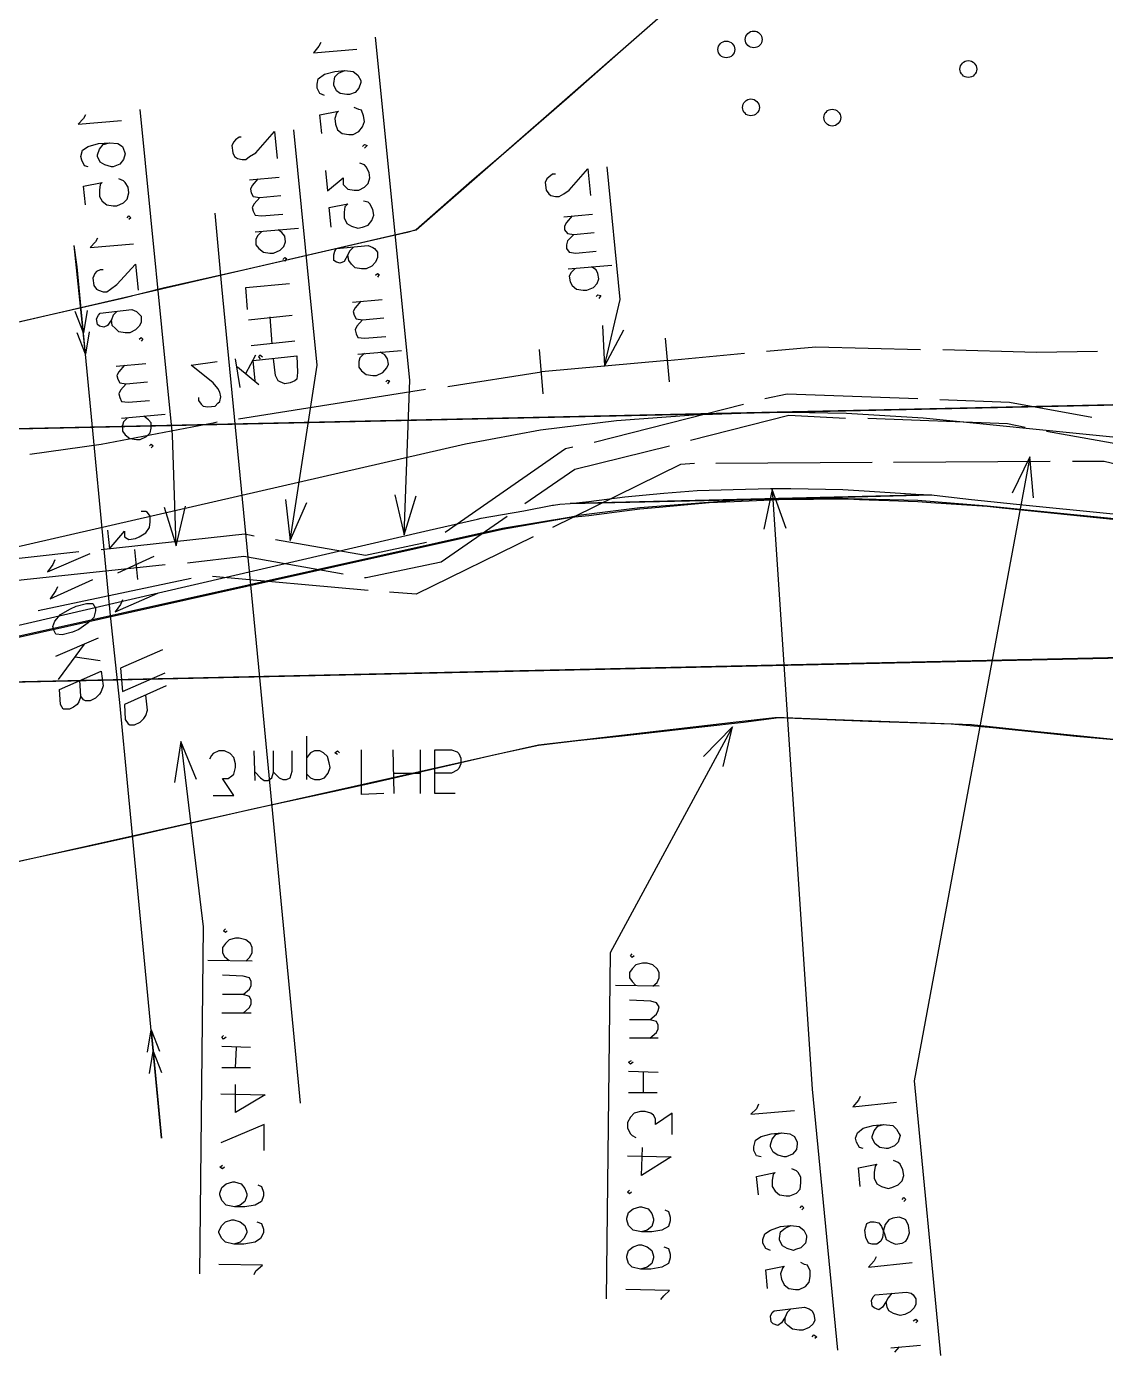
# Model space of a CAD drawing. Header units: metres. Extents: x 5 to 225, y 228 to 542.
# Drawn here: x 58.67 to 84.37, y 284.05 to 315.69 of the extents above; entities that cross this region are included whole.
import ezdxf

# ---------------------------------------------------------------- set-up
doc = ezdxf.new("R2010")
doc.units = ezdxf.units.M
for name, color, linetype in [('BOUNDARY', 7, 'Continuous'), ('ELECTR_CABLE', 7, 'Continuous'), ('GRASS', 7, 'Continuous'), ('OVERHEAD_POWER_LINE', 7, 'Continuous'), ('TREE', 7, 'Continuous')]:
    doc.layers.add(name, color=color, linetype=linetype)

# ---------------------------------------------------------------- blocks, each defined once
blk = doc.blocks.new('СОСНА_ОБЫКНОВЕННАЯ')
blk.add_circle((0, 0), 0.2)
blk = doc.blocks.new('ВЕЙНИК_ОСТРОЦВЕТКОВЫЙ')
blk.add_circle((0, 0), 0.2)

msp = doc.modelspace()

# ---------------------------------------------------------------- linework, layer by layer
at = {"layer": 'BOUNDARY'}
for points in [[(73.759, 315.93), (72.28, 314.627), (71.53, 313.965), (70.028, 312.662), (69.278, 312.022), (67.953, 310.852), (67.953, 310.852), (67.732, 310.786), (66.761, 310.565), (64.84, 310.124), (63.869, 309.903), (61.926, 309.461), (60.955, 309.218), (59.034, 308.777), (58.063, 308.556)], [(58.195, 295.751), (60.138, 296.171), (61.109, 296.392), (63.052, 296.833), (64.023, 297.054), (65.966, 297.473), (66.938, 297.694), (68.88, 298.136), (69.83, 298.357), (70.867, 298.577), (70.867, 298.577), (71.795, 298.688), (72.788, 298.798), (74.753, 299.019), (75.746, 299.129), (76.585, 299.24), (76.585, 299.24), (77.733, 299.195), (78.727, 299.151), (80.692, 299.085), (81.685, 298.997), (83.672, 298.798), (84.665, 298.71)]]:
    msp.add_lwpolyline(points, dxfattribs=at)
at = {"layer": 'ELECTR_CABLE'}
for points in [[(65.679, 315.312), (65.635, 315.223), (65.635, 315.223), (65.503, 315.069), (65.503, 315.069), (66.54, 315.157)], [(67.445, 304.538), (67.666, 303.589), (67.666, 303.589), (67.799, 307.276), (67.799, 307.276), (66.982, 315.444)], [(65.768, 314.053), (65.657, 314.097), (65.657, 314.097), (65.591, 314.23), (65.591, 314.23), (65.591, 314.318), (65.591, 314.318), (65.613, 314.451), (65.613, 314.451), (65.768, 314.561), (65.768, 314.561), (66.01, 314.627), (66.01, 314.627), (66.253, 314.649), (66.253, 314.649), (66.452, 314.627), (66.452, 314.627), (66.562, 314.539), (66.562, 314.539), (66.629, 314.407), (66.629, 314.407), (66.629, 314.362), (66.629, 314.362), (66.584, 314.23), (66.584, 314.23), (66.496, 314.12), (66.496, 314.12), (66.364, 314.075), (66.364, 314.075), (66.297, 314.075), (66.297, 314.075), (66.143, 314.097), (66.143, 314.097), (66.055, 314.164), (66.055, 314.164), (65.988, 314.296), (65.988, 314.296), (65.988, 314.34), (65.988, 314.34), (66.01, 314.495), (66.01, 314.495), (66.099, 314.583), (66.099, 314.583), (66.253, 314.649)], [(61.948, 304.251), (62.235, 303.324), (62.235, 303.324), (62.147, 305.973), (62.147, 305.973), (61.374, 313.722)], [(65.701, 313.148), (65.657, 313.59), (65.657, 313.59), (66.099, 313.678), (66.099, 313.678), (66.055, 313.634), (66.055, 313.634), (66.01, 313.501), (66.01, 313.501), (66.032, 313.369), (66.032, 313.369), (66.077, 313.236), (66.077, 313.236), (66.187, 313.148), (66.187, 313.148), (66.342, 313.126), (66.342, 313.126), (66.452, 313.126), (66.452, 313.126), (66.584, 313.192), (66.584, 313.192), (66.673, 313.303), (66.673, 313.303), (66.717, 313.435), (66.717, 313.435), (66.695, 313.568), (66.695, 313.568), (66.651, 313.7), (66.651, 313.7), (66.584, 313.722), (66.584, 313.722), (66.474, 313.766)], [(60.072, 313.59), (60.027, 313.501), (60.027, 313.501), (59.895, 313.369), (59.895, 313.369), (60.933, 313.457)], [(63.781, 313.06), (63.736, 313.06), (63.736, 313.06), (63.648, 312.994), (63.648, 312.994), (63.604, 312.949), (63.604, 312.949), (63.56, 312.861), (63.56, 312.861), (63.582, 312.685), (63.582, 312.685), (63.626, 312.596), (63.626, 312.596), (63.692, 312.552), (63.692, 312.552), (63.803, 312.53), (63.803, 312.53), (63.891, 312.53), (63.891, 312.53), (63.979, 312.596), (63.979, 312.596), (64.134, 312.685), (64.134, 312.685), (64.575, 313.192), (64.575, 313.192), (64.642, 312.552)], [(64.84, 304.428), (64.951, 303.456), (64.951, 303.456), (65.591, 307.629), (65.591, 307.629), (65.039, 313.236)], [(60.138, 312.353), (60.05, 312.375), (60.05, 312.375), (59.983, 312.508), (59.983, 312.508), (59.961, 312.596), (59.961, 312.596), (60.005, 312.751), (60.005, 312.751), (60.138, 312.839), (60.138, 312.839), (60.381, 312.905), (60.381, 312.905), (60.646, 312.927), (60.646, 312.927), (60.844, 312.905), (60.844, 312.905), (60.955, 312.839), (60.955, 312.839), (60.999, 312.707), (60.999, 312.707), (61.021, 312.662), (61.021, 312.662), (60.977, 312.53), (60.977, 312.53), (60.888, 312.42), (60.888, 312.42), (60.734, 312.353), (60.734, 312.353), (60.69, 312.353), (60.69, 312.353), (60.535, 312.398), (60.535, 312.398), (60.425, 312.464), (60.425, 312.464), (60.359, 312.596), (60.359, 312.596), (60.359, 312.64), (60.359, 312.64), (60.403, 312.773), (60.403, 312.773), (60.491, 312.883), (60.491, 312.883), (60.646, 312.927)], [(66.673, 312.839), (66.717, 312.883), (66.717, 312.883), (66.783, 312.861), (66.783, 312.861), (66.717, 312.795)], [(65.79, 312.265), (65.834, 311.779), (65.834, 311.779), (66.209, 312.088), (66.209, 312.088), (66.209, 311.934), (66.209, 311.934), (66.275, 311.868), (66.275, 311.868), (66.319, 311.824), (66.319, 311.824), (66.474, 311.801), (66.474, 311.801), (66.584, 311.801), (66.584, 311.801), (66.717, 311.868), (66.717, 311.868), (66.805, 311.956), (66.805, 311.956), (66.849, 312.088), (66.849, 312.088), (66.827, 312.221), (66.827, 312.221), (66.761, 312.353), (66.761, 312.353), (66.717, 312.398), (66.717, 312.398), (66.606, 312.442)], [(60.072, 311.448), (60.027, 311.89), (60.027, 311.89), (60.469, 311.978), (60.469, 311.978), (60.425, 311.934), (60.425, 311.934), (60.403, 311.801), (60.403, 311.801), (60.403, 311.647), (60.403, 311.647), (60.469, 311.536), (60.469, 311.536), (60.579, 311.448), (60.579, 311.448), (60.734, 311.426), (60.734, 311.426), (60.822, 311.426), (60.822, 311.426), (60.977, 311.492), (60.977, 311.492), (61.065, 311.581), (61.065, 311.581), (61.109, 311.735), (61.109, 311.735), (61.087, 311.868), (61.087, 311.868), (61.021, 311.978), (61.021, 311.978), (60.977, 312.022), (60.977, 312.022), (60.866, 312.066)], [(63.979, 312.044), (64.686, 312.111)], [(64.178, 312.066), (64.045, 311.912), (64.045, 311.912), (64.001, 311.824), (64.001, 311.824), (64.023, 311.735), (64.023, 311.735), (64.068, 311.647), (64.068, 311.647), (64.222, 311.625), (64.222, 311.625), (64.73, 311.669)], [(71.265, 312.177), (71.198, 312.177), (71.198, 312.177), (71.11, 312.111), (71.11, 312.111), (71.066, 312.066), (71.066, 312.066), (71.022, 311.978), (71.022, 311.978), (71.044, 311.801), (71.044, 311.801), (71.11, 311.713), (71.11, 311.713), (71.154, 311.669), (71.154, 311.669), (71.265, 311.647), (71.265, 311.647), (71.353, 311.647), (71.353, 311.647), (71.463, 311.713), (71.463, 311.713), (71.596, 311.801), (71.596, 311.801), (72.037, 312.309), (72.037, 312.309), (72.104, 311.669)], [(72.391, 308.578), (72.435, 307.607), (72.435, 307.607), (72.81, 309.196), (72.81, 309.196), (72.501, 312.353)], [(64.222, 311.625), (64.09, 311.47), (64.09, 311.47), (64.045, 311.382), (64.045, 311.382), (64.068, 311.294), (64.068, 311.294), (64.112, 311.205), (64.112, 311.205), (64.266, 311.183), (64.266, 311.183), (64.774, 311.227)], [(65.922, 310.918), (65.878, 311.382), (65.878, 311.382), (66.319, 311.47), (66.319, 311.47), (66.253, 311.404), (66.253, 311.404), (66.231, 311.272), (66.231, 311.272), (66.231, 311.139), (66.231, 311.139), (66.297, 311.007), (66.297, 311.007), (66.408, 310.94), (66.408, 310.94), (66.562, 310.896), (66.562, 310.896), (66.673, 310.918), (66.673, 310.918), (66.805, 310.962), (66.805, 310.962), (66.893, 311.073), (66.893, 311.073), (66.938, 311.205), (66.938, 311.205), (66.916, 311.338), (66.916, 311.338), (66.849, 311.47), (66.849, 311.47), (66.805, 311.514), (66.805, 311.514), (66.695, 311.536)], [(61.065, 311.139), (61.109, 311.183), (61.109, 311.183), (61.153, 311.139), (61.153, 311.139), (61.109, 311.095)], [(71.463, 311.161), (72.148, 311.227)], [(71.662, 311.183), (71.53, 311.029), (71.53, 311.029), (71.485, 310.94), (71.485, 310.94), (71.485, 310.852), (71.485, 310.852), (71.552, 310.764), (71.552, 310.764), (71.706, 310.742), (71.706, 310.742), (72.192, 310.786)], [(64.112, 310.808), (65.149, 310.896)], [(64.266, 310.808), (64.178, 310.72), (64.178, 310.72), (64.134, 310.631), (64.134, 310.631), (64.134, 310.499), (64.134, 310.499), (64.2, 310.411), (64.2, 310.411), (64.31, 310.322), (64.31, 310.322), (64.465, 310.3), (64.465, 310.3), (64.553, 310.3), (64.553, 310.3), (64.708, 310.366), (64.708, 310.366), (64.796, 310.455), (64.796, 310.455), (64.84, 310.565), (64.84, 310.565), (64.818, 310.698), (64.818, 310.698), (64.752, 310.786), (64.752, 310.786), (64.664, 310.852)], [(60.359, 310.653), (60.314, 310.565), (60.314, 310.565), (60.182, 310.433), (60.182, 310.433), (61.22, 310.521)], [(66.452, 310.433), (66.364, 310.344), (66.364, 310.344), (66.319, 310.256), (66.319, 310.256), (66.231, 310.102), (66.231, 310.102), (66.143, 310.057), (66.143, 310.057), (66.055, 310.079), (66.055, 310.079), (65.988, 310.124), (65.988, 310.124), (65.988, 310.256), (65.988, 310.256), (66.01, 310.344), (66.01, 310.344), (66.055, 310.411), (66.055, 310.411), (66.805, 310.477), (66.805, 310.477), (66.916, 310.433), (66.916, 310.433), (66.96, 310.411), (66.96, 310.411), (67.026, 310.322), (67.026, 310.322), (67.026, 310.19), (67.026, 310.19), (66.982, 310.079), (66.982, 310.079), (66.893, 309.991), (66.893, 309.991), (66.761, 309.925), (66.761, 309.925), (66.651, 309.925), (66.651, 309.925), (66.496, 309.947), (66.496, 309.947), (66.408, 310.035), (66.408, 310.035), (66.342, 310.124), (66.342, 310.124), (66.319, 310.256)], [(71.706, 310.742), (71.552, 310.587), (71.552, 310.587), (71.53, 310.499), (71.53, 310.499), (71.53, 310.411), (71.53, 310.411), (71.596, 310.322), (71.596, 310.322), (71.75, 310.3), (71.75, 310.3), (72.236, 310.344)], [(64.774, 310.146), (64.818, 310.19), (64.818, 310.19), (64.862, 310.168), (64.862, 310.168), (64.818, 310.102)], [(60.491, 309.903), (60.425, 309.903), (60.425, 309.903), (60.337, 309.859), (60.337, 309.859), (60.292, 309.814), (60.292, 309.814), (60.248, 309.704), (60.248, 309.704), (60.27, 309.527), (60.27, 309.527), (60.337, 309.439), (60.337, 309.439), (60.381, 309.417), (60.381, 309.417), (60.491, 309.373), (60.491, 309.373), (60.579, 309.373), (60.579, 309.373), (60.668, 309.439), (60.668, 309.439), (60.822, 309.55), (60.822, 309.55), (61.264, 310.035), (61.264, 310.035), (61.33, 309.417)], [(71.574, 309.925), (72.611, 310.013)], [(71.728, 309.925), (71.64, 309.837), (71.64, 309.837), (71.596, 309.748), (71.596, 309.748), (71.618, 309.616), (71.618, 309.616), (71.662, 309.527), (71.662, 309.527), (71.772, 309.439), (71.772, 309.439), (71.927, 309.417), (71.927, 309.417), (72.015, 309.417), (72.015, 309.417), (72.17, 309.483), (72.17, 309.483), (72.258, 309.572), (72.258, 309.572), (72.302, 309.682), (72.302, 309.682), (72.28, 309.814), (72.28, 309.814), (72.236, 309.903), (72.236, 309.903), (72.126, 309.969)], [(63.935, 308.953), (63.891, 309.483), (63.891, 309.483), (64.929, 309.572)], [(66.982, 309.77), (67.026, 309.814), (67.026, 309.814), (67.07, 309.792), (67.07, 309.792), (67.026, 309.726)], [(66.43, 309.13), (67.136, 309.196)], [(72.236, 309.263), (72.28, 309.307), (72.28, 309.307), (72.346, 309.285), (72.346, 309.285), (72.302, 309.218)], [(60.822, 308.909), (60.734, 308.821), (60.734, 308.821), (60.69, 308.711), (60.69, 308.711), (60.601, 308.578), (60.601, 308.578), (60.513, 308.534), (60.513, 308.534), (60.403, 308.556), (60.403, 308.556), (60.359, 308.6), (60.359, 308.6), (60.337, 308.733), (60.337, 308.733), (60.381, 308.821), (60.381, 308.821), (60.425, 308.865), (60.425, 308.865), (61.175, 308.953), (61.175, 308.953), (61.286, 308.909), (61.286, 308.909), (61.33, 308.865), (61.33, 308.865), (61.396, 308.799), (61.396, 308.799), (61.396, 308.644), (61.396, 308.644), (61.352, 308.556), (61.352, 308.556), (61.264, 308.468), (61.264, 308.468), (61.131, 308.402), (61.131, 308.402), (61.021, 308.402), (61.021, 308.402), (60.866, 308.424), (60.866, 308.424), (60.778, 308.512), (60.778, 308.512), (60.712, 308.578), (60.712, 308.578), (60.69, 308.711)], [(66.629, 309.152), (66.496, 308.998), (66.496, 308.998), (66.452, 308.909), (66.452, 308.909), (66.474, 308.821), (66.474, 308.821), (66.518, 308.733), (66.518, 308.733), (66.673, 308.711), (66.673, 308.711), (67.18, 308.755)], [(63.957, 308.711), (64.995, 308.821)], [(64.465, 308.777), (64.509, 308.137)], [(66.673, 308.711), (66.54, 308.556), (66.54, 308.556), (66.496, 308.468), (66.496, 308.468), (66.518, 308.379), (66.518, 308.379), (66.562, 308.291), (66.562, 308.291), (66.717, 308.269), (66.717, 308.269), (67.225, 308.313)], [(61.352, 308.247), (61.396, 308.291), (61.396, 308.291), (61.44, 308.247), (61.44, 308.247), (61.396, 308.203)], [(72.435, 307.607), (72.898, 308.468)], [(73.98, 307.231), (73.892, 308.269)], [(65.061, 308.203), (64.023, 308.092)], [(66.562, 307.894), (67.6, 307.982)], [(66.717, 307.916), (66.606, 307.805), (66.606, 307.805), (66.584, 307.717), (66.584, 307.717), (66.584, 307.585), (66.584, 307.585), (66.651, 307.496), (66.651, 307.496), (66.761, 307.408), (66.761, 307.408), (66.916, 307.386), (66.916, 307.386), (67.004, 307.386), (67.004, 307.386), (67.158, 307.452), (67.158, 307.452), (67.247, 307.563), (67.247, 307.563), (67.291, 307.651), (67.291, 307.651), (67.269, 307.783), (67.269, 307.783), (67.203, 307.872), (67.203, 307.872), (67.092, 307.938)], [(70.978, 306.944), (70.889, 308.004)], [(76.298, 307.96), (77.468, 308.07), (77.468, 308.07), (79.963, 308.004)], [(80.493, 308.004), (82.723, 307.938), (82.723, 307.938), (84.18, 307.96)], [(60.8, 307.607), (61.507, 307.673)], [(60.999, 307.629), (60.866, 307.474), (60.866, 307.474), (60.822, 307.386), (60.822, 307.386), (60.844, 307.298), (60.844, 307.298), (60.888, 307.209), (60.888, 307.209), (61.043, 307.187), (61.043, 307.187), (61.551, 307.231)], [(62.765, 306.856), (62.765, 306.79), (62.765, 306.79), (62.831, 306.702), (62.831, 306.702), (62.875, 306.657), (62.875, 306.657), (62.986, 306.635), (62.986, 306.635), (63.162, 306.657), (63.162, 306.657), (63.229, 306.724), (63.229, 306.724), (63.273, 306.768), (63.273, 306.768), (63.295, 306.878), (63.295, 306.878), (63.273, 306.989), (63.273, 306.989), (63.229, 307.077), (63.229, 307.077), (63.118, 307.209), (63.118, 307.209), (62.588, 307.629), (62.588, 307.629), (63.207, 307.717)], [(63.758, 307.099), (63.648, 307.783)], [(63.891, 307.43), (64.134, 307.872)], [(64.112, 307.254), (64.068, 307.739), (64.068, 307.739), (65.105, 307.85), (65.105, 307.85), (65.127, 307.452), (65.127, 307.452), (65.105, 307.298), (65.105, 307.298), (65.061, 307.254), (65.061, 307.254), (64.951, 307.209), (64.951, 307.209), (64.818, 307.187), (64.818, 307.187), (64.708, 307.231), (64.708, 307.231), (64.664, 307.254), (64.664, 307.254), (64.597, 307.386), (64.597, 307.386), (64.553, 307.783)], [(64.244, 307.783), (64.2, 307.828), (64.2, 307.828), (64.222, 307.872), (64.222, 307.872), (64.288, 307.828)], [(73.936, 307.739), (70.934, 307.474)], [(73.936, 307.739), (75.768, 307.916)], [(64.2, 307.165), (63.692, 307.585)], [(68.704, 307.121), (70.934, 307.474)], [(61.043, 307.187), (60.911, 307.033), (60.911, 307.033), (60.866, 306.944), (60.866, 306.944), (60.888, 306.856), (60.888, 306.856), (60.933, 306.768), (60.933, 306.768), (61.087, 306.746), (61.087, 306.746), (61.595, 306.79)], [(63.714, 306.348), (68.174, 307.055)], [(67.225, 307.231), (67.269, 307.276), (67.269, 307.276), (67.313, 307.254), (67.313, 307.254), (67.269, 307.187)], [(72.192, 305.796), (75.746, 306.702)], [(76.254, 306.834), (76.784, 306.944), (76.784, 306.944), (79.897, 306.834)], [(80.427, 306.812), (82.082, 306.746), (82.082, 306.746), (84.047, 306.393)], [(60.933, 306.37), (61.97, 306.459)], [(61.065, 306.37), (60.977, 306.282), (60.977, 306.282), (60.955, 306.194), (60.955, 306.194), (60.955, 306.061), (60.955, 306.061), (61.021, 305.973), (61.021, 305.973), (61.131, 305.885), (61.131, 305.885), (61.286, 305.863), (61.286, 305.863), (61.374, 305.863), (61.374, 305.863), (61.529, 305.929), (61.529, 305.929), (61.617, 306.017), (61.617, 306.017), (61.639, 306.128), (61.639, 306.128), (61.639, 306.26), (61.639, 306.26), (61.573, 306.326), (61.573, 306.326), (61.462, 306.415)], [(74.488, 305.841), (76.828, 306.437), (76.828, 306.437), (78.175, 306.37)], [(78.705, 306.37), (82.038, 306.238), (82.038, 306.238), (82.458, 306.15)], [(58.747, 305.509), (60.447, 305.752), (60.447, 305.752), (63.118, 306.26), (63.118, 306.26), (63.207, 306.282)], [(82.966, 306.061), (86.674, 305.399)], [(61.595, 305.708), (61.639, 305.752), (61.639, 305.752), (61.683, 305.708), (61.683, 305.708), (61.639, 305.664)], [(68.638, 303.655), (71.508, 305.642), (71.508, 305.642), (71.684, 305.686)], [(70.536, 304.339), (71.728, 305.156), (71.728, 305.156), (73.98, 305.708)], [(82.656, 304.472), (82.568, 305.443), (79.809, 290.585), (80.44, 284.046)], [(82.568, 305.443), (82.149, 304.582)], [(74.576, 305.289), (74.245, 305.267), (74.245, 305.267), (71.198, 303.765)], [(78.815, 305.311), (75.084, 305.289)], [(83.054, 305.333), (79.323, 305.311)], [(87.226, 304.648), (84.334, 305.333), (84.334, 305.333), (83.584, 305.333)], [(67.666, 303.589), (67.953, 304.516)], [(76.431, 304.671), (76.232, 303.721)], [(76.762, 303.743), (76.431, 304.671), (77.38, 290.387), (77.988, 284.169)], [(62.235, 303.324), (62.456, 304.273)], [(64.951, 303.456), (65.348, 304.361)], [(66.717, 302.573), (66.761, 302.573), (66.761, 302.573), (68.549, 302.949), (68.549, 302.949), (70.117, 304.03)], [(60.447, 303.236), (63.869, 303.611), (63.869, 303.611), (64.09, 303.567)], [(70.735, 303.545), (67.953, 302.176), (67.953, 302.176), (67.313, 302.22)], [(56.319, 302.617), (57.489, 302.926), (57.489, 302.926), (59.917, 303.191)], [(64.597, 303.478), (66.739, 303.103), (66.739, 303.103), (68.196, 303.412)], [(58.239, 302.485), (61.97, 302.882)], [(62.5, 302.926), (63.847, 303.081), (63.847, 303.081), (66.209, 302.662)], [(62.588, 302.551), (58.946, 301.778)], [(66.805, 302.264), (63.096, 302.595)], [(65.348, 297.76), (65.348, 298.798)], [(75.261, 298.07), (75.481, 299.019), (75.481, 299.019), (72.567, 293.632), (72.567, 293.632), (72.479, 285.397)], [(75.481, 299.019), (74.797, 298.312)], [(62.346, 298.666), (62.191, 297.694)], [(62.721, 297.76), (62.346, 298.666), (62.346, 298.666), (62.875, 294.25), (62.875, 294.25), (62.787, 285.993)], [(63.118, 297.385), (63.604, 297.385), (63.604, 297.385), (63.339, 297.783), (63.339, 297.783), (63.471, 297.783), (63.471, 297.783), (63.56, 297.849), (63.56, 297.849), (63.604, 297.893), (63.604, 297.893), (63.648, 298.047), (63.648, 298.047), (63.648, 298.136), (63.648, 298.136), (63.604, 298.29), (63.604, 298.29), (63.516, 298.379), (63.516, 298.379), (63.383, 298.445), (63.383, 298.445), (63.251, 298.445), (63.251, 298.445), (63.118, 298.379), (63.118, 298.379), (63.074, 298.334), (63.074, 298.334), (63.03, 298.246)], [(64.112, 297.738), (64.09, 298.445)], [(64.112, 297.937), (64.244, 297.805), (64.244, 297.805), (64.332, 297.738), (64.332, 297.738), (64.421, 297.738), (64.421, 297.738), (64.509, 297.805), (64.509, 297.805), (64.553, 297.937), (64.553, 297.937), (64.553, 298.445)], [(64.553, 297.937), (64.686, 297.805), (64.686, 297.805), (64.774, 297.76), (64.774, 297.76), (64.862, 297.76), (64.862, 297.76), (64.951, 297.805), (64.951, 297.805), (64.995, 297.959), (64.995, 297.959), (64.995, 298.445)], [(65.348, 297.893), (65.436, 297.805), (65.436, 297.805), (65.525, 297.76), (65.525, 297.76), (65.657, 297.76), (65.657, 297.76), (65.768, 297.805), (65.768, 297.805), (65.856, 297.915), (65.856, 297.915), (65.9, 298.047), (65.9, 298.047), (65.878, 298.158), (65.878, 298.158), (65.834, 298.312), (65.834, 298.312), (65.745, 298.401), (65.745, 298.401), (65.657, 298.445), (65.657, 298.445), (65.525, 298.445), (65.525, 298.445), (65.436, 298.401), (65.436, 298.401), (65.348, 298.29)], [(66.077, 298.357), (66.01, 298.401), (66.01, 298.401), (66.077, 298.445), (66.077, 298.445), (66.121, 298.401)], [(67.18, 297.429), (66.651, 297.407), (66.651, 297.407), (66.651, 298.467)], [(67.423, 297.429), (67.401, 298.467)], [(68.041, 298.467), (68.041, 297.429)], [(68.88, 297.429), (68.395, 297.429), (68.395, 297.429), (68.395, 298.467), (68.395, 298.467), (68.792, 298.467), (68.792, 298.467), (68.925, 298.423), (68.925, 298.423), (68.969, 298.379), (68.969, 298.379), (69.013, 298.268), (69.013, 298.268), (69.013, 298.136), (69.013, 298.136), (68.969, 298.025), (68.969, 298.025), (68.925, 297.981), (68.925, 297.981), (68.792, 297.915), (68.792, 297.915), (68.395, 297.915)], [(67.401, 297.915), (68.041, 297.915)], [(63.449, 294.162), (63.405, 294.118), (63.405, 294.118), (63.361, 294.162), (63.361, 294.162), (63.405, 294.206)], [(63.891, 293.433), (63.979, 293.522), (63.979, 293.522), (64.045, 293.632), (64.045, 293.632), (64.045, 293.764), (64.045, 293.764), (64.001, 293.853), (64.001, 293.853), (63.891, 293.941), (63.891, 293.941), (63.736, 293.985), (63.736, 293.985), (63.648, 293.985), (63.648, 293.985), (63.494, 293.941), (63.494, 293.941), (63.405, 293.853), (63.405, 293.853), (63.339, 293.764), (63.339, 293.764), (63.339, 293.632), (63.339, 293.632), (63.383, 293.544), (63.383, 293.544), (63.494, 293.455)], [(64.045, 293.433), (62.986, 293.455)], [(73.583, 292.837), (73.693, 292.926), (73.693, 292.926), (73.737, 293.036), (73.737, 293.036), (73.737, 293.168), (73.737, 293.168), (73.693, 293.257), (73.693, 293.257), (73.583, 293.345), (73.583, 293.345), (73.45, 293.389), (73.45, 293.389), (73.34, 293.389), (73.34, 293.389), (73.185, 293.345), (73.185, 293.345), (73.097, 293.257), (73.097, 293.257), (73.031, 293.168), (73.031, 293.168), (73.031, 293.036), (73.031, 293.036), (73.097, 292.948), (73.097, 292.948), (73.185, 292.859)], [(73.141, 293.566), (73.097, 293.522), (73.097, 293.522), (73.053, 293.566), (73.053, 293.566), (73.097, 293.61)], [(63.825, 292.639), (63.979, 292.771), (63.979, 292.771), (64.023, 292.859), (64.023, 292.859), (64.023, 292.948), (64.023, 292.948), (63.979, 293.036), (63.979, 293.036), (63.825, 293.08), (63.825, 293.08), (63.339, 293.102)], [(73.737, 292.837), (72.7, 292.859)], [(63.825, 292.197), (63.979, 292.329), (63.979, 292.329), (64.023, 292.418), (64.023, 292.418), (64.023, 292.506), (64.023, 292.506), (63.979, 292.594), (63.979, 292.594), (63.825, 292.639), (63.825, 292.639), (63.339, 292.639)], [(73.517, 292.042), (73.671, 292.175), (73.671, 292.175), (73.715, 292.263), (73.715, 292.263), (73.737, 292.352), (73.737, 292.352), (73.671, 292.44), (73.671, 292.44), (73.539, 292.484), (73.539, 292.484), (73.031, 292.506)], [(64.023, 292.197), (63.317, 292.197)], [(73.517, 291.601), (73.671, 291.733), (73.671, 291.733), (73.715, 291.822), (73.715, 291.822), (73.715, 291.91), (73.715, 291.91), (73.671, 291.998), (73.671, 291.998), (73.517, 292.042), (73.517, 292.042), (73.031, 292.042)], [(63.427, 291.623), (63.361, 291.579), (63.361, 291.579), (63.317, 291.623), (63.317, 291.623), (63.361, 291.667)], [(73.715, 291.601), (73.031, 291.601)], [(64.001, 291.38), (63.317, 291.402)], [(63.648, 290.894), (63.67, 291.38)], [(64.001, 290.894), (63.317, 290.894)], [(73.119, 291.027), (73.053, 290.983), (73.053, 290.983), (73.009, 291.027), (73.009, 291.027), (73.075, 291.071)], [(73.715, 290.784), (73.009, 290.806)], [(73.362, 290.298), (73.362, 290.784)], [(63.295, 290.276), (64.355, 290.254), (64.355, 290.254), (63.648, 289.835), (63.648, 289.835), (63.648, 290.497)], [(73.693, 290.298), (73.009, 290.298)], [(78.528, 290.21), (78.484, 290.122), (78.484, 290.122), (78.351, 289.967), (78.351, 289.967), (79.389, 290.078)], [(76.1, 290.033), (76.055, 289.923), (76.055, 289.923), (75.923, 289.791), (75.923, 289.791), (76.961, 289.879)], [(74.046, 289.305), (74.046, 289.813), (74.046, 289.813), (73.649, 289.548), (73.649, 289.548), (73.649, 289.68), (73.649, 289.68), (73.605, 289.769), (73.605, 289.769), (73.539, 289.813), (73.539, 289.813), (73.406, 289.857), (73.406, 289.857), (73.296, 289.857), (73.296, 289.857), (73.141, 289.813), (73.141, 289.813), (73.053, 289.724), (73.053, 289.724), (72.987, 289.592), (72.987, 289.592), (72.987, 289.459), (72.987, 289.459), (73.053, 289.327), (73.053, 289.327), (73.097, 289.283), (73.097, 289.283), (73.185, 289.239)], [(64.332, 288.93), (64.332, 289.548), (64.332, 289.548), (63.295, 289.106)], [(76.166, 288.775), (76.055, 288.797), (76.055, 288.797), (75.989, 288.93), (75.989, 288.93), (75.989, 289.018), (75.989, 289.018), (76.033, 289.172), (76.033, 289.172), (76.166, 289.261), (76.166, 289.261), (76.409, 289.327), (76.409, 289.327), (76.651, 289.349), (76.651, 289.349), (76.85, 289.327), (76.85, 289.327), (76.961, 289.261), (76.961, 289.261), (77.027, 289.128), (77.027, 289.128), (77.027, 289.084), (77.027, 289.084), (77.005, 288.952), (77.005, 288.952), (76.916, 288.841), (76.916, 288.841), (76.762, 288.775), (76.762, 288.775), (76.718, 288.775), (76.718, 288.775), (76.563, 288.819), (76.563, 288.819), (76.453, 288.885), (76.453, 288.885), (76.387, 289.018), (76.387, 289.018), (76.387, 289.062), (76.387, 289.062), (76.431, 289.195), (76.431, 289.195), (76.519, 289.305), (76.519, 289.305), (76.651, 289.349)], [(78.594, 288.974), (78.506, 288.996), (78.506, 288.996), (78.44, 289.128), (78.44, 289.128), (78.418, 289.217), (78.418, 289.217), (78.462, 289.349), (78.462, 289.349), (78.594, 289.459), (78.594, 289.459), (78.837, 289.526), (78.837, 289.526), (79.08, 289.548), (79.08, 289.548), (79.301, 289.526), (79.301, 289.526), (79.389, 289.437), (79.389, 289.437), (79.455, 289.327), (79.455, 289.327), (79.477, 289.283), (79.477, 289.283), (79.433, 289.128), (79.433, 289.128), (79.345, 289.04), (79.345, 289.04), (79.19, 288.974), (79.19, 288.974), (79.146, 288.974), (79.146, 288.974), (78.992, 288.996), (78.992, 288.996), (78.881, 289.084), (78.881, 289.084), (78.815, 289.217), (78.815, 289.217), (78.815, 289.261), (78.815, 289.261), (78.859, 289.393), (78.859, 289.393), (78.948, 289.504), (78.948, 289.504), (79.08, 289.548)], [(72.987, 288.797), (74.024, 288.775), (74.024, 288.775), (73.318, 288.334), (73.318, 288.334), (73.34, 288.996)], [(78.528, 288.069), (78.484, 288.51), (78.484, 288.51), (78.925, 288.598), (78.925, 288.598), (78.881, 288.554), (78.881, 288.554), (78.859, 288.4), (78.859, 288.4), (78.859, 288.267), (78.859, 288.267), (78.925, 288.135), (78.925, 288.135), (79.036, 288.069), (79.036, 288.069), (79.19, 288.024), (79.19, 288.024), (79.279, 288.047), (79.279, 288.047), (79.433, 288.113), (79.433, 288.113), (79.522, 288.201), (79.522, 288.201), (79.566, 288.334), (79.566, 288.334), (79.544, 288.466), (79.544, 288.466), (79.477, 288.598), (79.477, 288.598), (79.433, 288.643), (79.433, 288.643), (79.323, 288.687)], [(63.383, 288.532), (63.339, 288.488), (63.339, 288.488), (63.273, 288.532), (63.273, 288.532), (63.339, 288.576)], [(76.1, 287.87), (76.055, 288.311), (76.055, 288.311), (76.497, 288.4), (76.497, 288.4), (76.453, 288.356), (76.453, 288.356), (76.431, 288.223), (76.431, 288.223), (76.431, 288.069), (76.431, 288.069), (76.497, 287.958), (76.497, 287.958), (76.607, 287.87), (76.607, 287.87), (76.762, 287.848), (76.762, 287.848), (76.85, 287.848), (76.85, 287.848), (77.005, 287.914), (77.005, 287.914), (77.093, 288.002), (77.093, 288.002), (77.115, 288.157), (77.115, 288.157), (77.115, 288.289), (77.115, 288.289), (77.049, 288.4), (77.049, 288.4), (77.005, 288.444), (77.005, 288.444), (76.894, 288.488)], [(64.178, 288.113), (64.266, 288.069), (64.266, 288.069), (64.31, 287.936), (64.31, 287.936), (64.31, 287.848), (64.31, 287.848), (64.266, 287.715), (64.266, 287.715), (64.112, 287.627), (64.112, 287.627), (63.869, 287.583), (63.869, 287.583), (63.626, 287.583), (63.626, 287.583), (63.427, 287.627), (63.427, 287.627), (63.317, 287.737), (63.317, 287.737), (63.273, 287.87), (63.273, 287.87), (63.273, 287.914), (63.273, 287.914), (63.317, 288.047), (63.317, 288.047), (63.427, 288.135), (63.427, 288.135), (63.582, 288.179), (63.582, 288.179), (63.626, 288.179), (63.626, 288.179), (63.781, 288.135), (63.781, 288.135), (63.869, 288.024), (63.869, 288.024), (63.913, 287.892), (63.913, 287.892), (63.913, 287.848), (63.913, 287.848), (63.869, 287.715), (63.869, 287.715), (63.758, 287.627), (63.758, 287.627), (63.626, 287.583)], [(73.075, 287.936), (73.031, 287.892), (73.031, 287.892), (72.987, 287.936), (72.987, 287.936), (73.031, 287.98)], [(79.522, 287.76), (79.566, 287.804), (79.566, 287.804), (79.61, 287.76), (79.61, 287.76), (79.566, 287.715)], [(73.87, 287.517), (73.958, 287.473), (73.958, 287.473), (74.002, 287.34), (74.002, 287.34), (74.002, 287.252), (74.002, 287.252), (73.958, 287.119), (73.958, 287.119), (73.804, 287.031), (73.804, 287.031), (73.561, 286.987), (73.561, 286.987), (73.318, 286.987), (73.318, 286.987), (73.119, 287.031), (73.119, 287.031), (73.009, 287.141), (73.009, 287.141), (72.965, 287.274), (72.965, 287.274), (72.965, 287.318), (72.965, 287.318), (73.009, 287.45), (73.009, 287.45), (73.119, 287.539), (73.119, 287.539), (73.274, 287.583), (73.274, 287.583), (73.318, 287.583), (73.318, 287.583), (73.472, 287.539), (73.472, 287.539), (73.561, 287.428), (73.561, 287.428), (73.605, 287.296), (73.605, 287.296), (73.605, 287.252), (73.605, 287.252), (73.561, 287.119), (73.561, 287.119), (73.45, 287.031), (73.45, 287.031), (73.318, 286.987)], [(77.093, 287.561), (77.137, 287.605), (77.137, 287.605), (77.181, 287.561), (77.181, 287.561), (77.137, 287.517)], [(64.156, 287.23), (64.266, 287.186), (64.266, 287.186), (64.31, 287.053), (64.31, 287.053), (64.31, 286.965), (64.31, 286.965), (64.244, 286.832), (64.244, 286.832), (64.112, 286.744), (64.112, 286.744), (63.847, 286.7), (63.847, 286.7), (63.604, 286.7), (63.604, 286.7), (63.405, 286.744), (63.405, 286.744), (63.317, 286.832), (63.317, 286.832), (63.251, 286.965), (63.251, 286.965), (63.251, 287.009), (63.251, 287.009), (63.317, 287.141), (63.317, 287.141), (63.405, 287.23), (63.405, 287.23), (63.56, 287.274), (63.56, 287.274), (63.604, 287.274), (63.604, 287.274), (63.758, 287.23), (63.758, 287.23), (63.869, 287.141), (63.869, 287.141), (63.913, 287.009), (63.913, 287.009), (63.913, 286.965), (63.913, 286.965), (63.847, 286.832), (63.847, 286.832), (63.758, 286.744), (63.758, 286.744), (63.604, 286.7)], [(76.387, 286.545), (76.276, 286.589), (76.276, 286.589), (76.21, 286.722), (76.21, 286.722), (76.21, 286.81), (76.21, 286.81), (76.254, 286.943), (76.254, 286.943), (76.387, 287.031), (76.387, 287.031), (76.629, 287.119), (76.629, 287.119), (76.872, 287.141), (76.872, 287.141), (77.071, 287.119), (77.071, 287.119), (77.181, 287.031), (77.181, 287.031), (77.248, 286.899), (77.248, 286.899), (77.248, 286.854), (77.248, 286.854), (77.225, 286.722), (77.225, 286.722), (77.115, 286.612), (77.115, 286.612), (76.983, 286.567), (76.983, 286.567), (76.938, 286.545), (76.938, 286.545), (76.784, 286.589), (76.784, 286.589), (76.674, 286.656), (76.674, 286.656), (76.607, 286.788), (76.607, 286.788), (76.607, 286.832), (76.607, 286.832), (76.629, 286.987), (76.629, 286.987), (76.74, 287.075), (76.74, 287.075), (76.872, 287.141)], [(78.638, 287.031), (78.683, 287.186), (78.683, 287.186), (78.771, 287.23), (78.771, 287.23), (78.859, 287.23), (78.859, 287.23), (78.97, 287.208), (78.97, 287.208), (79.036, 287.119), (79.036, 287.119), (79.102, 286.943), (79.102, 286.943), (79.146, 286.81), (79.146, 286.81), (79.257, 286.744), (79.257, 286.744), (79.367, 286.7), (79.367, 286.7), (79.522, 286.722), (79.522, 286.722), (79.61, 286.766), (79.61, 286.766), (79.654, 286.832), (79.654, 286.832), (79.698, 286.965), (79.698, 286.965), (79.676, 287.141), (79.676, 287.141), (79.61, 287.274), (79.61, 287.274), (79.566, 287.296), (79.566, 287.296), (79.455, 287.34), (79.455, 287.34), (79.301, 287.318), (79.301, 287.318), (79.212, 287.274), (79.212, 287.274), (79.124, 287.163), (79.124, 287.163), (79.08, 287.031), (79.08, 287.031), (79.058, 286.854), (79.058, 286.854), (79.014, 286.766), (79.014, 286.766), (78.925, 286.7), (78.925, 286.7), (78.815, 286.7), (78.815, 286.7), (78.727, 286.722), (78.727, 286.722), (78.661, 286.854), (78.661, 286.854), (78.638, 287.031)], [(73.848, 286.634), (73.958, 286.589), (73.958, 286.589), (74.002, 286.457), (74.002, 286.457), (74.002, 286.369), (74.002, 286.369), (73.958, 286.236), (73.958, 286.236), (73.804, 286.148), (73.804, 286.148), (73.539, 286.104), (73.539, 286.104), (73.296, 286.104), (73.296, 286.104), (73.097, 286.148), (73.097, 286.148), (73.009, 286.236), (73.009, 286.236), (72.965, 286.369), (72.965, 286.369), (72.965, 286.413), (72.965, 286.413), (73.009, 286.545), (73.009, 286.545), (73.119, 286.634), (73.119, 286.634), (73.252, 286.678), (73.252, 286.678), (73.318, 286.678), (73.318, 286.678), (73.45, 286.634), (73.45, 286.634), (73.561, 286.545), (73.561, 286.545), (73.605, 286.413), (73.605, 286.413), (73.605, 286.369), (73.605, 286.369), (73.561, 286.236), (73.561, 286.236), (73.45, 286.148), (73.45, 286.148), (73.296, 286.104)], [(64.09, 285.971), (64.134, 286.06), (64.134, 286.06), (64.288, 286.192), (64.288, 286.192), (63.251, 286.214)], [(76.32, 285.64), (76.276, 286.082), (76.276, 286.082), (76.718, 286.17), (76.718, 286.17), (76.674, 286.126), (76.674, 286.126), (76.629, 285.993), (76.629, 285.993), (76.651, 285.861), (76.651, 285.861), (76.718, 285.728), (76.718, 285.728), (76.828, 285.64), (76.828, 285.64), (76.983, 285.618), (76.983, 285.618), (77.071, 285.618), (77.071, 285.618), (77.225, 285.684), (77.225, 285.684), (77.314, 285.795), (77.314, 285.795), (77.336, 285.927), (77.336, 285.927), (77.336, 286.06), (77.336, 286.06), (77.27, 286.192), (77.27, 286.192), (77.203, 286.214), (77.203, 286.214), (77.115, 286.258)], [(78.903, 286.391), (78.859, 286.302), (78.859, 286.302), (78.727, 286.148), (78.727, 286.148), (79.764, 286.258)], [(73.781, 285.375), (73.848, 285.464), (73.848, 285.464), (73.98, 285.596), (73.98, 285.596), (72.943, 285.618)], [(79.279, 285.53), (79.19, 285.419), (79.19, 285.419), (79.146, 285.331), (79.146, 285.331), (79.058, 285.199), (79.058, 285.199), (78.97, 285.132), (78.97, 285.132), (78.859, 285.177), (78.859, 285.177), (78.815, 285.221), (78.815, 285.221), (78.793, 285.353), (78.793, 285.353), (78.837, 285.441), (78.837, 285.441), (78.881, 285.486), (78.881, 285.486), (79.632, 285.552), (79.632, 285.552), (79.742, 285.53), (79.742, 285.53), (79.786, 285.486), (79.786, 285.486), (79.853, 285.397), (79.853, 285.397), (79.853, 285.265), (79.853, 285.265), (79.809, 285.177), (79.809, 285.177), (79.72, 285.088), (79.72, 285.088), (79.588, 285.022), (79.588, 285.022), (79.477, 285), (79.477, 285), (79.323, 285.044), (79.323, 285.044), (79.212, 285.11), (79.212, 285.11), (79.168, 285.199), (79.168, 285.199), (79.146, 285.331)], [(76.872, 285.154), (76.784, 285.066), (76.784, 285.066), (76.74, 284.956), (76.74, 284.956), (76.651, 284.823), (76.651, 284.823), (76.563, 284.757), (76.563, 284.757), (76.453, 284.801), (76.453, 284.801), (76.409, 284.845), (76.409, 284.845), (76.387, 284.978), (76.387, 284.978), (76.431, 285.066), (76.431, 285.066), (76.475, 285.11), (76.475, 285.11), (77.203, 285.199), (77.203, 285.199), (77.314, 285.154), (77.314, 285.154), (77.38, 285.11), (77.38, 285.11), (77.424, 285.022), (77.424, 285.022), (77.446, 284.89), (77.446, 284.89), (77.402, 284.801), (77.402, 284.801), (77.314, 284.713), (77.314, 284.713), (77.159, 284.647), (77.159, 284.647), (77.071, 284.647), (77.071, 284.647), (76.916, 284.669), (76.916, 284.669), (76.806, 284.757), (76.806, 284.757), (76.74, 284.823), (76.74, 284.823), (76.74, 284.956)], [(79.786, 284.867), (79.853, 284.912), (79.853, 284.912), (79.897, 284.867), (79.897, 284.867), (79.853, 284.823)], [(77.38, 284.492), (77.424, 284.536), (77.424, 284.536), (77.49, 284.492), (77.49, 284.492), (77.446, 284.448)], [(79.257, 284.227), (79.963, 284.293)], [(79.455, 284.249), (79.346, 284.122)]]:
    msp.add_lwpolyline(points, dxfattribs=at)
at = {"layer": 'GRASS'}
for points in [[(118.708, 307.43), (46.009, 305.841), (49.364, 306.547), (67.953, 310.852), (105.837, 343.99)], [(97.382, 304.626), (80.029, 306.37), (78.197, 306.481), (76.872, 306.503), (76.364, 306.503), (118.708, 307.43)], [(30.842, 302.639), (42.896, 305.178), (44.353, 305.487), (45.346, 305.708), (45.898, 305.819), (46.009, 305.841), (76.364, 306.503), (74.554, 306.437), (72.722, 306.304), (70.911, 306.083), (69.123, 305.752), (58.261, 303.258), (50.49, 301.447), (45.39, 300.388), (38.701, 298.975)], [(35.654, 296.48), (50.888, 299.681), (52.234, 299.99), (68.262, 303.699), (69.41, 303.964), (69.499, 303.986), (70.514, 304.163), (71.198, 304.295), (71.224, 304.296), (71.375, 304.317), (71.618, 304.339), (76.585, 304.45), (75.526, 304.406), (74.929, 304.361), (74.901, 304.361), (73.274, 304.229), (71.817, 304.052), (71.64, 304.008), (70.006, 303.743), (53.36, 300.034), (51.903, 299.703), (37.156, 296.524)], [(90.383, 303.39), (81.553, 304.273), (79.897, 304.406), (78.241, 304.45), (76.585, 304.45), (80.228, 304.538), (80.427, 304.516), (81.177, 304.428), (82.48, 304.295), (91.333, 303.412)], [(37.156, 296.502), (44.022, 297.981), (46.296, 298.467), (46.781, 298.577), (49.099, 299.085), (53.184, 299.968), (152, 302.132)], [(87.845, 298.379), (82.436, 298.931), (81.177, 299.063), (78.153, 299.173), (76.716, 299.234), (76.489, 299.229), (75.57, 299.129), (70.867, 298.577), (64.244, 297.098), (54.486, 294.912), (52.676, 294.515), (49.298, 293.787), (47.289, 293.345), (44.772, 292.815), (44.309, 292.705), (38.215, 291.402)]]:
    msp.add_lwpolyline(points, dxfattribs=at)
for points in [[(73.274, 304.207), (73.737, 304.251), (74.929, 304.361), (75.526, 304.384), (76.585, 304.428), (78.241, 304.45), (78.506, 304.428), (79.897, 304.384), (80.206, 304.361), (81.553, 304.273), (81.906, 304.229), (83.849, 304.03), (90.383, 303.368), (108.95, 301.227), (109.193, 301.204), (53.184, 299.968), (53.36, 300.012), (66.01, 302.838), (70.006, 303.721), (71.64, 304.008), (72.059, 304.052)], [(75.503, 304.671), (76.387, 304.693), (76.629, 304.693), (76.872, 304.693), (78.109, 304.671), (78.749, 304.626), (79.853, 304.56), (80.228, 304.538), (71.618, 304.339), (72.059, 304.384), (72.92, 304.494), (73.848, 304.582), (74.642, 304.648)]]:
    msp.add_lwpolyline(points, close=True, dxfattribs=at)
at = {"layer": 'OVERHEAD_POWER_LINE'}
for points in [[(63.317, 309.505), (63.162, 311.25)], [(61.639, 291.8), (61.882, 289.217), (61.882, 289.217), (61.683, 291.292), (61.683, 291.292), (61.485, 293.367), (61.485, 293.367), (61.286, 295.442), (61.286, 295.442), (61.087, 297.518), (61.087, 297.518), (60.888, 299.593), (60.888, 299.593), (60.668, 301.668), (60.668, 301.668), (60.469, 303.743), (60.469, 303.743), (60.27, 305.819), (60.27, 305.819), (60.072, 307.894), (60.072, 307.894), (59.873, 309.969), (59.873, 309.969), (59.807, 310.477)], [(60.072, 307.894), (59.807, 310.477)], [(64.222, 300.189), (63.317, 309.505)], [(60.116, 308.931), (60.027, 308.402), (60.027, 308.402), (59.829, 308.909)], [(60.16, 308.424), (60.072, 307.894), (60.072, 307.894), (59.873, 308.402)], [(60.601, 303.699), (60.646, 303.258), (60.646, 303.258), (60.999, 303.677), (60.999, 303.677), (60.999, 303.545), (60.999, 303.545), (61.065, 303.5), (61.065, 303.5), (61.109, 303.478), (61.109, 303.478), (61.264, 303.5), (61.264, 303.5), (61.352, 303.545), (61.352, 303.545), (61.507, 303.633), (61.507, 303.633), (61.595, 303.765), (61.595, 303.765), (61.617, 303.898), (61.617, 303.898), (61.617, 304.03), (61.617, 304.03), (61.551, 304.119), (61.551, 304.119), (61.507, 304.141), (61.507, 304.141), (61.396, 304.141)], [(61.242, 303.236), (61.308, 302.529)], [(59.343, 302.993), (59.299, 302.882), (59.299, 302.882), (59.166, 302.706), (59.166, 302.706), (60.182, 303.147)], [(60.844, 302.684), (61.705, 303.081)], [(59.409, 302.352), (59.365, 302.264), (59.365, 302.264), (59.233, 302.065), (59.233, 302.065), (60.248, 302.529)], [(59.299, 301.403), (59.343, 301.536), (59.343, 301.536), (59.476, 301.69), (59.476, 301.69), (59.718, 301.823), (59.718, 301.823), (59.851, 301.889), (59.851, 301.889), (60.094, 301.955), (60.094, 301.955), (60.248, 301.955), (60.248, 301.955), (60.314, 301.845), (60.314, 301.845), (60.314, 301.778), (60.314, 301.778), (60.27, 301.624), (60.27, 301.624), (60.138, 301.491), (60.138, 301.491), (59.917, 301.337), (59.917, 301.337), (59.763, 301.271), (59.763, 301.271), (59.52, 301.204), (59.52, 301.204), (59.365, 301.227), (59.365, 301.227), (59.321, 301.315), (59.321, 301.315), (59.299, 301.403)], [(60.955, 302.043), (60.911, 301.933), (60.911, 301.933), (60.778, 301.756), (60.778, 301.756), (61.794, 302.198)], [(59.365, 300.697), (60.381, 301.138)], [(59.431, 300.145), (60.05, 300.984)], [(60.425, 300.586), (59.829, 300.675)], [(61.904, 300.851), (60.911, 300.41), (60.911, 300.41), (60.955, 299.858), (60.955, 299.858), (61.97, 300.299)], [(59.961, 299.747), (59.917, 299.615), (59.917, 299.615), (59.873, 299.549), (59.873, 299.549), (59.785, 299.482), (59.785, 299.482), (59.696, 299.438), (59.696, 299.438), (59.586, 299.438), (59.586, 299.438), (59.542, 299.438), (59.542, 299.438), (59.476, 299.549), (59.476, 299.549), (59.453, 299.902), (59.453, 299.902), (60.447, 300.343), (60.447, 300.343), (60.491, 299.99), (60.491, 299.99), (60.447, 299.858), (60.447, 299.858), (60.403, 299.792), (60.403, 299.792), (60.314, 299.703), (60.314, 299.703), (60.182, 299.637), (60.182, 299.637), (60.072, 299.637), (60.072, 299.637), (60.027, 299.659), (60.027, 299.659), (59.961, 299.747), (59.961, 299.747), (59.939, 300.123)], [(65.194, 290.056), (64.222, 300.189)], [(61.992, 299.99), (60.999, 299.549), (60.999, 299.549), (61.021, 299.195), (61.021, 299.195), (61.087, 299.085), (61.087, 299.085), (61.131, 299.063), (61.131, 299.063), (61.242, 299.063), (61.242, 299.063), (61.374, 299.129), (61.374, 299.129), (61.462, 299.218), (61.462, 299.218), (61.507, 299.284), (61.507, 299.284), (61.551, 299.416), (61.551, 299.416), (61.507, 299.769)], [(61.551, 291.27), (61.639, 291.8), (61.639, 291.8), (61.838, 291.292)], [(61.595, 290.762), (61.683, 291.292), (61.683, 291.292), (61.882, 290.784)]]:
    msp.add_lwpolyline(points, dxfattribs=at)

# ---------------------------------------------------------------- block references
at = {"layer": 'BUSH'}
for p in [(75.99, 315.388), (75.337, 315.149), (75.924, 313.769)]:
    msp.add_blockref('ВЕЙНИК_ОСТРОЦВЕТКОВЫЙ', p, dxfattribs=at)
at = {"layer": 'TREE'}
for p in [(81.102, 314.682), (77.861, 313.525)]:
    msp.add_blockref('СОСНА_ОБЫКНОВЕННАЯ', p, dxfattribs=at)

doc.saveas('drawing.dxf')
